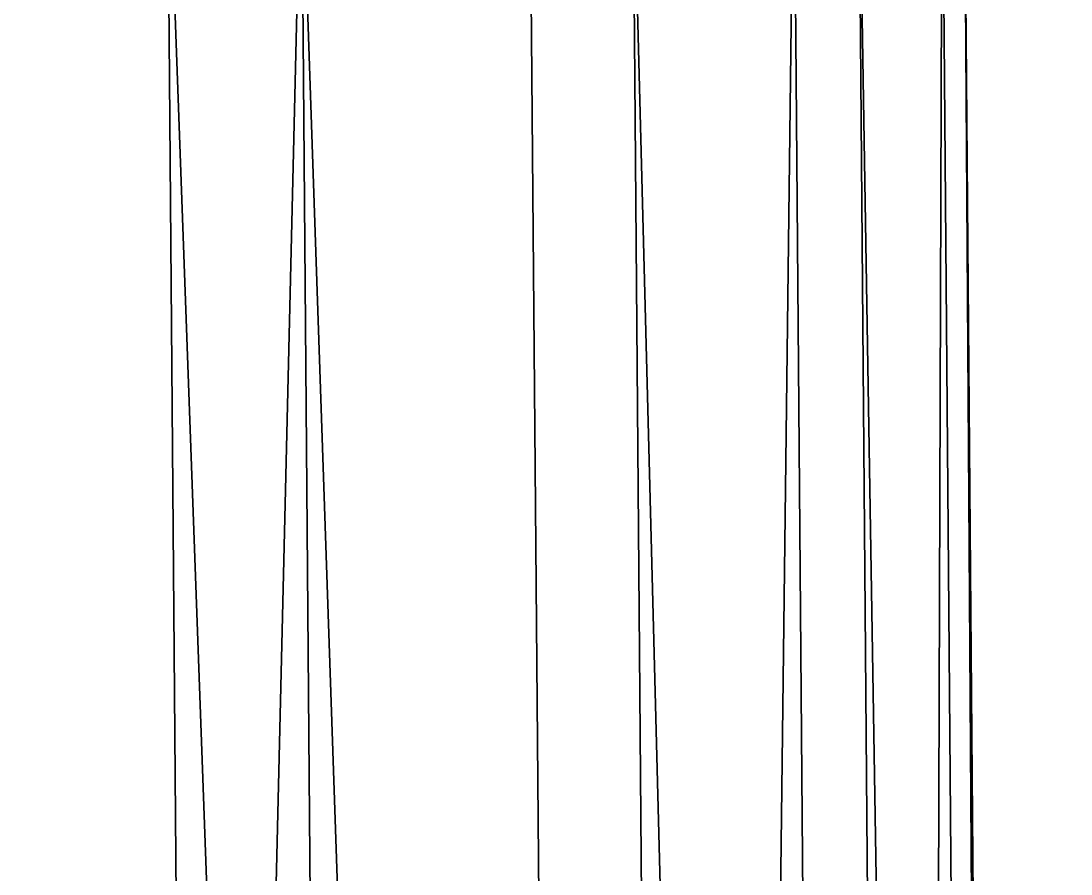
# Model space of a CAD drawing. Header units: millimetres. Extents: x 881.5 to 917.9, y -891.1 to -825.8.
# Drawn here: x 912.87 to 917.9, y -833.94 to -829.85 of the extents above; entities that cross this region are included whole.
import ezdxf

# ---------------------------------------------------------------- set-up
doc = ezdxf.new("R2010")
doc.units = ezdxf.units.MM
doc.layers.get('0').update_dxf_attribs({"true_color": 0xff5454})

msp = doc.modelspace()

# ---------------------------------------------------------------- linework, layer by layer
at = {"extrusion": (-0.008242, 0.999909, 0.010713)}
for p, q in [((914.0851, -890.7472, -5.8324), (913.574, -828.7529, -5.1681)), ((915.8193, -890.7499, -4.2474), (915.3083, -828.7556, -3.5831)), ((917.0843, -890.7607, -2.2675), (916.5733, -828.7664, -1.6033)), ((917.7938, -890.7788, -0.0278), (917.2828, -828.7845, 0.6364)), ((917.3941, -890.8319, 4.6134), (916.8831, -828.8375, 5.2776)), ((917.8995, -890.8031, 2.3191), (917.3885, -828.8088, 2.9833)), ((916.3121, -890.8631, 6.6987), (915.8011, -828.8688, 7.3629)), ((914.7272, -890.8948, 8.4328), (914.2162, -828.9004, 9.097))]:
    msp.add_line(p, q, dxfattribs=at)

# ---------------------------------------------------------------- meshes
at = {"color": 160, "true_color": 0x3232ff}
mesh = msp.add_polyface(dxfattribs=at)
corners = [(911.4886, -828.7585, -6.2503), (914.0851, -890.7472, -5.8324), (911.9997, -890.7528, -6.9145), (913.574, -828.7529, -5.1681)]
mesh.append_faces([[corners[k] for k in face] for face in [(0, 1, 2), (1, 0, 3)]], dxfattribs={"vtx0": -1, "color": 160})
mesh = msp.add_polyface(dxfattribs=at)
corners = [(913.574, -828.7529, -5.1681), (915.8193, -890.7499, -4.2474), (914.0851, -890.7472, -5.8324), (915.3083, -828.7556, -3.5831)]
mesh.append_faces([[corners[k] for k in face] for face in [(0, 1, 2), (1, 0, 3)]], dxfattribs={"vtx0": -1, "color": 160})
mesh = msp.add_polyface(dxfattribs=at)
corners = [(915.8193, -890.7499, -4.2474), (916.5733, -828.7664, -1.6033), (917.0843, -890.7607, -2.2675), (915.3083, -828.7556, -3.5831)]
mesh.append_faces([[corners[k] for k in face] for face in [(0, 1, 2), (1, 0, 3)]], dxfattribs={"vtx0": -1, "color": 160})
mesh = msp.add_polyface(dxfattribs=at)
corners = [(917.0843, -890.7607, -2.2675), (917.2828, -828.7845, 0.6364), (917.7938, -890.7788, -0.0278), (916.5733, -828.7664, -1.6033)]
mesh.append_faces([[corners[k] for k in face] for face in [(0, 1, 2), (1, 0, 3)]], dxfattribs={"vtx0": -1, "color": 160})
mesh = msp.add_polyface(dxfattribs=at)
corners = [(917.7938, -890.7788, -0.0278), (917.3885, -828.8088, 2.9833), (917.8995, -890.8031, 2.3191), (917.2828, -828.7845, 0.6364)]
mesh.append_faces([[corners[k] for k in face] for face in [(0, 1, 2), (1, 0, 3)]], dxfattribs={"vtx0": -1, "color": 160})
mesh = msp.add_polyface(dxfattribs=at)
corners = [(917.3941, -890.8319, 4.6134), (915.8011, -828.8688, 7.3629), (916.3121, -890.8631, 6.6987), (916.8831, -828.8375, 5.2776)]
mesh.append_faces([[corners[k] for k in face] for face in [(0, 1, 2), (1, 0, 3)]], dxfattribs={"vtx0": -1, "color": 160})
mesh = msp.add_polyface(dxfattribs=at)
corners = [(917.8995, -890.8031, 2.3191), (916.8831, -828.8375, 5.2776), (917.3941, -890.8319, 4.6134), (917.3885, -828.8088, 2.9833)]
mesh.append_faces([[corners[k] for k in face] for face in [(0, 1, 2), (1, 0, 3)]], dxfattribs={"vtx0": -1, "color": 160})
mesh = msp.add_polyface(dxfattribs=at)
corners = [(916.3121, -890.8631, 6.6987), (914.2162, -828.9004, 9.097), (914.7272, -890.8948, 8.4328), (915.8011, -828.8688, 7.3629)]
mesh.append_faces([[corners[k] for k in face] for face in [(0, 1, 2), (1, 0, 3)]], dxfattribs={"vtx0": -1, "color": 160})
mesh = msp.add_polyface(dxfattribs=at)
corners = [(914.2162, -828.9004, 9.097), (912.7474, -890.9246, 9.6976), (914.7272, -890.8948, 8.4328), (912.2364, -828.9303, 10.3618)]
mesh.append_faces([[corners[k] for k in face] for face in [(0, 1, 2), (1, 0, 3)]], dxfattribs={"vtx0": -1, "color": 160})

doc.saveas('drawing.dxf')
